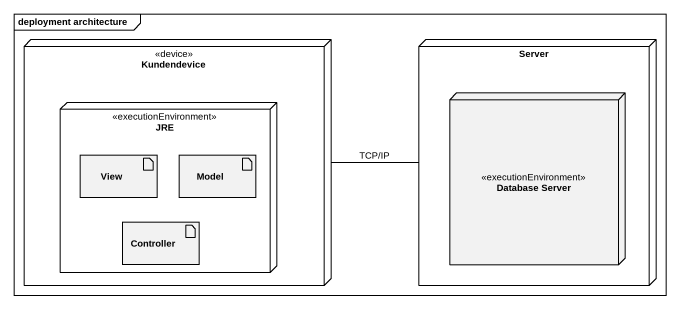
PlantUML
@startuml
mainframe deployment architecture
node Kundendevice <<device>> {
  node JRE <<executionEnvironment>> {
    artifact View
    artifact Model
    artifact Controller
  }
}
node Server {
  node "Database Server" as Database_Server <<executionEnvironment>>
}
Kundendevice -right- Server : TCP/IP
@enduml
